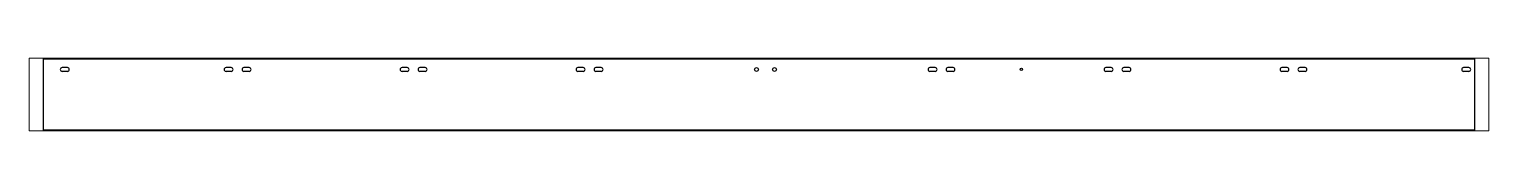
# Paper-space layout 'Layout1' of a CAD drawing. Header units: millimetres. Extents: x 0 to 257, y 91 to 104.
# The model-space entities are those that its viewports show. They can reach past a viewport. Long polylines and large blocks are cut down to what shows.
import ezdxf

# ---------------------------------------------------------------- set-up
doc = ezdxf.new("R2010")
doc.units = ezdxf.units.MM
doc.header["$LTSCALE"] = 25
doc.layers.add('3_Pezzi', color=7, linetype='Continuous')
doc.layers.add('5_Bulloni', color=7, linetype='Continuous')

msp = doc.modelspace()

# ---------------------------------------------------------------- linework, layer by layer
at = {"layer": '3_Pezzi', "color": 3, "linetype": 'Continuous'}
for p, q in [((0, 100), (3984.5, 100)), ((0, -100), (0, 100)), ((3984.5, 100), (3984.5, -100)), ((3984.5, -100), (0, -100))]:
    msp.add_line(p, q, dxfattribs=at)
at = {"layer": '5_Bulloni', "color": 4, "linetype": 'Continuous'}
for p, q in [((66.6, 75.3), (52.1, 75.3)), ((52.1, 64.8), (66.6, 64.8)), ((522.7, 75.3), (508.2, 75.3)), ((508.2, 64.8), (522.7, 64.8)), ((572.7, 75.3), (558.2, 75.3)), ((558.2, 64.8), (572.7, 64.8)), ((1012.7, 75.3), (998.2, 75.3)), ((998.2, 64.8), (1012.7, 64.8)), ((1062.7, 75.3), (1048.2, 75.3)), ((1048.2, 64.8), (1062.7, 64.8)), ((1502.7, 75.3), (1488.2, 75.3)), ((1488.2, 64.8), (1502.7, 64.8)), ((1552.7, 75.3), (1538.2, 75.3)), ((1538.2, 64.8), (1552.7, 64.8)), ((2482.7, 75.3), (2468.2, 75.3)), ((2468.2, 64.8), (2482.7, 64.8)), ((2532.7, 75.3), (2518.2, 75.3)), ((2518.2, 64.8), (2532.7, 64.8)), ((2972.7, 75.3), (2958.2, 75.3)), ((2958.2, 64.8), (2972.7, 64.8)), ((3022.7, 75.3), (3008.2, 75.3)), ((3008.2, 64.8), (3022.7, 64.8)), ((3462.7, 75.3), (3448.2, 75.3)), ((3448.2, 64.8), (3462.7, 64.8)), ((3512.7, 75.3), (3498.2, 75.3)), ((3498.2, 64.8), (3512.7, 64.8)), ((3968.7, 75.3), (3954.2, 75.3)), ((3954.2, 64.8), (3968.7, 64.8))]:
    msp.add_line(p, q, dxfattribs=at)
at = {"layer": '5_Bulloni', "color": 2, "linetype": 'Continuous'}
for centre, radius in [((1985.4, 70), 5.25), ((2035.4, 70), 5.25), ((2723, 70), 3.25)]:
    msp.add_circle(centre, radius, dxfattribs=at)
at = {"layer": '5_Bulloni', "color": 4, "linetype": 'Continuous'}
for centre, start, end in [((52.1, 70), 90, 270), ((66.6, 70), 270, 90), ((508.2, 70), 90, 270), ((522.7, 70), 270, 90), ((558.2, 70), 90, 270), ((572.7, 70), 270, 90), ((998.2, 70), 90, 270), ((1012.7, 70), 270, 90), ((1048.2, 70), 90, 270), ((1062.7, 70), 270, 90), ((1488.2, 70), 90, 270), ((1502.7, 70), 270, 90), ((1538.2, 70), 90, 270), ((1552.7, 70), 270, 90), ((2468.2, 70), 90, 270), ((2482.7, 70), 270, 90), ((2518.2, 70), 90, 270), ((2532.7, 70), 270, 90), ((2958.2, 70), 90, 270), ((2972.7, 70), 270, 90), ((3008.2, 70), 90, 270), ((3022.7, 70), 270, 90), ((3448.2, 70), 90, 270), ((3462.7, 70), 270, 90), ((3498.2, 70), 90, 270), ((3512.7, 70), 270, 90), ((3954.2, 70), 90, 270), ((3968.7, 70), 270, 90)]:
    msp.add_arc(centre, 5.25, start, end, dxfattribs=at)

psp = doc.layouts.get("Layout1")

# ---------------------------------------------------------------- viewports
at = {"layer": '0'}
psp.add_viewport(center=(128.5, 97.5), size=(257, 12.9001), view_center_point=(1992.23, 0), view_height=204.00019, dxfattribs=at)

doc.saveas('drawing.dxf')
